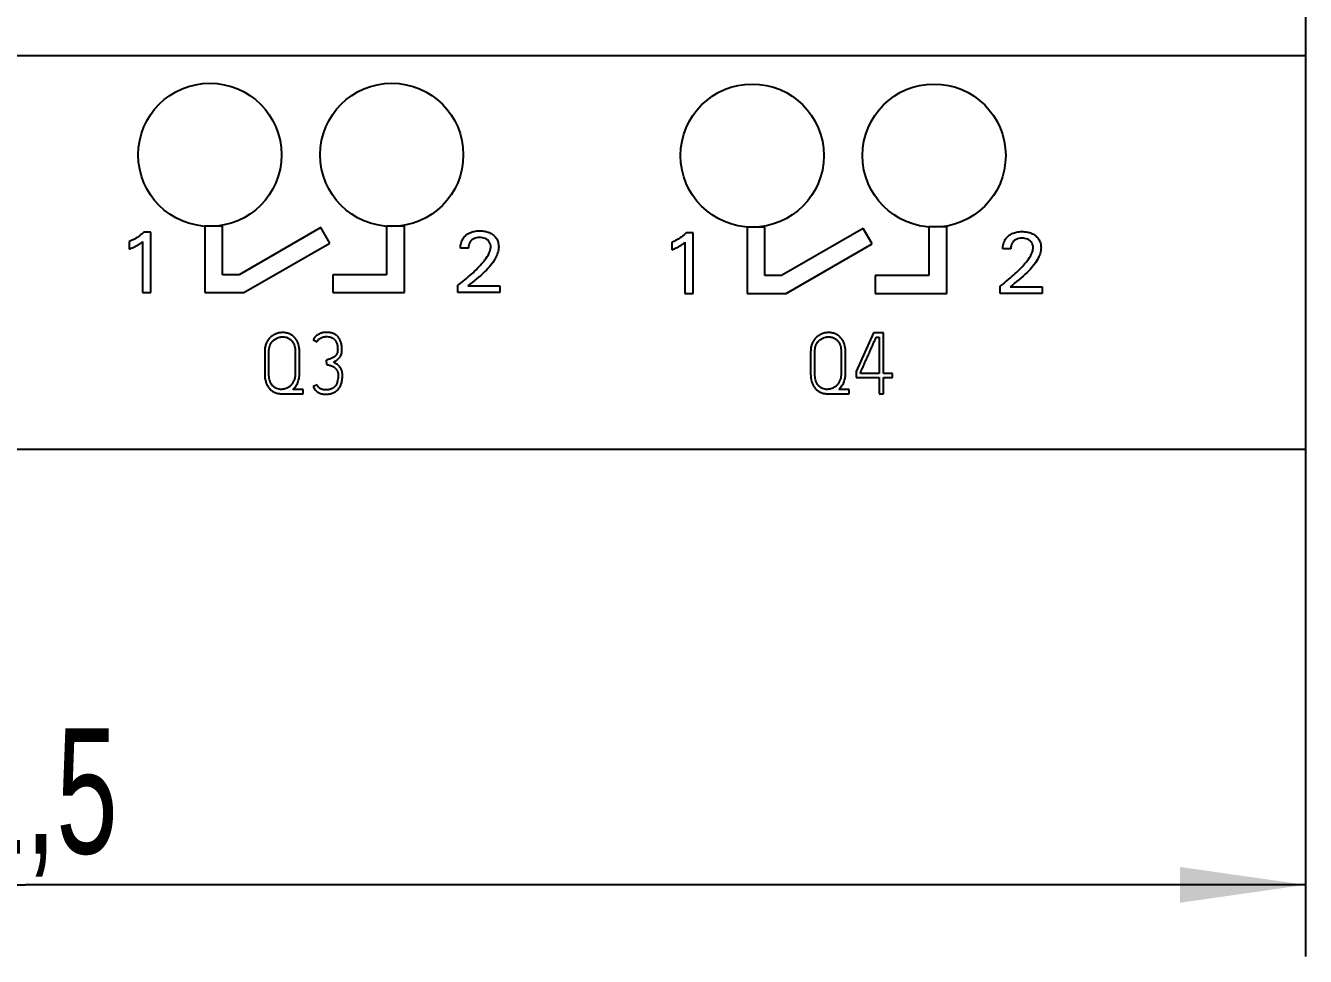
# Model space of a CAD drawing. Extents: x 0 to 420, y 0 to 297.
# Drawn here: x 126.9 to 162.65, y 131.57 to 157.58 of the extents above; entities that cross this region are included whole.
import ezdxf

# ---------------------------------------------------------------- set-up
doc = ezdxf.new("R2010")
doc.units = 0
doc.header["$LTSCALE"] = 23.1
for name, color, linetype in [('10000_FRONT', 7, 'CONTINUOUS'), ('10100_DIM_FRONT', 7, 'CONTINUOUS'), ('10500_FRONT_LABELING', 7, 'CONTINUOUS')]:
    doc.layers.add(name, color=color, linetype=linetype)
doc.styles.get("Standard").update_dxf_attribs({"font": 'txt', "width": 0.8})
doc.dimstyles.new('DIMSTYLE_1', dxfattribs={"dimtxt": 3.5, "dimasz": 3.5, "dimexe": 0.18, "dimexo": 0.0625, "dimgap": 0.09, "dimtad": 1, "dimtxsty": 'STANDARD', "dimcen": 0.09, "dimazin": 3, "dimtp": 0.05, "dimtm": 0.05, "dimtfac": 1, "dimtofl": 0, "dimtmove": 0, "dimatfit": 3, "dimtolj": 1})

# ---------------------------------------------------------------- blocks, each defined once
blk = doc.blocks.new('*D0')
at = {"layer": '10100_DIM_FRONT', "linetype": 'CONTINUOUS'}
for p, q in [((91.150413, 151.226808), (91.150413, 131.566912)), ((162.650413, 151.226808), (162.650413, 131.566912)), ((91.150413, 133.566912), (126.900413, 133.566912)), ((162.650413, 133.566912), (126.900413, 133.566912))]:
    blk.add_line(p, q, dxfattribs=at)
for points in [[(94.650413, 134.066912), (91.150413, 133.566912), (94.650413, 133.066912)], [(159.150413, 133.066912), (162.650413, 133.566912), (159.150413, 134.066912)]]:
    blk.add_solid(points, dxfattribs=at)
at = {"layer": '10100_DIM_FRONT', "linetype": 'CONTINUOUS', "width": 0.660714}
blk.add_text('71,5', height=3.5, dxfattribs=at).set_placement((123.456597, 134.441912))

msp = doc.modelspace()

# ---------------------------------------------------------------- linework, layer by layer
at = {"layer": '10000_FRONT', "color": 7, "linetype": 'CONTINUOUS'}
for p, q in [((162.65, 235.74), (162.65, 145.74)), ((91.15, 156.74), (162.65, 156.74)), ((131.904, 151.968), (131.904, 150.114)), ((132.401, 151.968), (131.904, 151.968)), ((132.401, 150.615), (132.401, 151.968)), ((136.982, 151.974), (136.982, 150.614)), ((137.482, 151.974), (136.982, 151.974)), ((137.482, 150.114), (137.482, 151.974)), ((147.054, 151.946), (147.054, 150.093)), ((147.55, 151.946), (147.054, 151.946)), ((147.55, 150.594), (147.55, 151.946)), ((152.131, 151.953), (152.131, 150.593)), ((152.631, 151.953), (152.131, 151.953)), ((152.631, 150.093), (152.631, 151.953)), ((135.151, 151.933), (132.867, 150.615)), ((135.401, 151.5), (135.151, 151.933)), ((150.301, 151.911), (148.016, 150.594)), ((150.551, 151.478), (150.301, 151.911)), ((132.999, 150.114), (135.401, 151.5)), ((148.149, 150.093), (150.551, 151.478)), ((132.867, 150.615), (132.401, 150.615)), ((135.482, 150.614), (135.482, 150.114)), ((136.982, 150.614), (135.482, 150.614)), ((148.016, 150.594), (147.55, 150.594)), ((150.632, 150.593), (150.632, 150.093)), ((152.131, 150.593), (150.632, 150.593)), ((131.904, 150.114), (132.999, 150.114)), ((135.482, 150.114), (137.482, 150.114)), ((147.054, 150.093), (148.149, 150.093)), ((150.632, 150.093), (152.631, 150.093)), ((91.15, 145.74), (162.65, 145.74))]:
    msp.add_line(p, q, dxfattribs=at)
for centre in [(132.048, 153.966), (137.128, 153.966), (147.198, 153.944), (152.278, 153.944)]:
    msp.add_circle(centre, 2, dxfattribs=at)
at = {"layer": '10500_FRONT_LABELING', "color": 7, "linetype": 'CONTINUOUS'}
for p, q in [((130.398, 151.806), (130.205, 151.806)), ((130.398, 150.116), (130.398, 151.806)), ((145.548, 151.784), (145.355, 151.784)), ((145.548, 150.094), (145.548, 151.784)), ((129.798, 151.544), (129.798, 151.332)), ((130.17, 151.543), (130.17, 150.116)), ((139.268, 151.357), (139.048, 151.357)), ((144.948, 151.523), (144.948, 151.311)), ((145.32, 151.522), (145.32, 150.094)), ((154.418, 151.335), (154.197, 151.335)), ((138.978, 150.116), (138.978, 150.319)), ((139.255, 150.301), (140.15, 150.301)), ((140.15, 150.301), (140.15, 150.116)), ((154.128, 150.094), (154.128, 150.297)), ((154.405, 150.279), (155.3, 150.279)), ((155.3, 150.279), (155.3, 150.094)), ((130.17, 150.116), (130.398, 150.116)), ((140.15, 150.116), (138.978, 150.116)), ((145.32, 150.094), (145.548, 150.094)), ((155.3, 150.094), (154.128, 150.094)), ((134.934, 148.792), (135.042, 148.738)), ((150.582, 148.99), (150.106, 147.915)), ((150.863, 148.99), (150.582, 148.99)), ((150.66, 148.873), (150.743, 148.873)), ((150.743, 148.873), (150.743, 147.859)), ((150.863, 147.859), (150.863, 148.99)), ((133.58, 148.476), (133.58, 147.833)), ((133.698, 147.833), (133.698, 148.476)), ((134.432, 148.476), (134.432, 147.847)), ((134.552, 147.847), (134.552, 148.476)), ((148.83, 148.476), (148.83, 147.833)), ((148.948, 147.833), (148.948, 148.476)), ((149.682, 148.476), (149.682, 147.847)), ((149.802, 147.847), (149.802, 148.476)), ((135.295, 148.226), (135.302, 148.109)), ((150.106, 147.915), (150.106, 147.741)), ((150.106, 147.741), (150.743, 147.741)), ((150.224, 147.859), (150.224, 147.889)), ((150.743, 147.859), (150.224, 147.859)), ((150.743, 147.741), (150.743, 147.29)), ((151.113, 147.859), (150.863, 147.859)), ((150.863, 147.29), (150.863, 147.741)), ((150.863, 147.741), (151.113, 147.741)), ((151.113, 147.741), (151.113, 147.859)), ((134.043, 147.29), (134.656, 147.29)), ((134.656, 147.411), (134.363, 147.411)), ((134.656, 147.29), (134.656, 147.411)), ((135.042, 147.543), (134.934, 147.493)), ((149.293, 147.29), (149.906, 147.29)), ((149.906, 147.411), (149.613, 147.411)), ((149.906, 147.29), (149.906, 147.411)), ((150.743, 147.29), (150.863, 147.29))]:
    msp.add_line(p, q, dxfattribs=at)
for points, knots in [([(130.205, 151.806), (130.166, 151.768), (130.083, 151.698), (129.947, 151.61), (129.849, 151.564), (129.798, 151.544)], [0, 0, 0, 0, 0.335376, 0.666733, 1, 1, 1, 1]), ([(138.978, 150.319), (139.044, 150.369), (139.172, 150.471), (139.355, 150.629), (139.544, 150.811), (139.718, 151.003), (139.852, 151.197), (139.902, 151.354), (139.889, 151.462), (139.858, 151.536), (139.806, 151.591), (139.741, 151.631), (139.665, 151.653), (139.581, 151.66), (139.496, 151.653), (139.417, 151.626), (139.352, 151.58), (139.303, 151.518), (139.274, 151.441), (139.268, 151.385), (139.268, 151.357)], [0, 0, 0, 0, 0.104116, 0.205085, 0.303144, 0.433178, 0.529839, 0.598022, 0.633057, 0.664801, 0.696393, 0.726886, 0.759247, 0.795227, 0.832181, 0.865789, 0.898315, 0.930542, 0.963549, 1, 1, 1, 1]), ([(139.048, 151.357), (139.047, 151.404), (139.058, 151.497), (139.11, 151.624), (139.197, 151.722), (139.308, 151.792), (139.439, 151.833), (139.581, 151.845), (139.721, 151.834), (139.848, 151.798), (139.959, 151.736), (140.05, 151.646), (140.105, 151.525), (140.13, 151.323), (140.019, 151.014), (139.709, 150.651), (139.41, 150.431), (139.255, 150.301)], [0, 0, 0, 0, 0.047634, 0.090966, 0.134024, 0.175852, 0.219839, 0.26854, 0.316048, 0.358805, 0.398874, 0.441275, 0.482994, 0.528552, 0.640457, 0.793497, 1, 1, 1, 1]), ([(145.355, 151.784), (145.316, 151.746), (145.233, 151.676), (145.096, 151.588), (144.998, 151.542), (144.948, 151.523)], [0, 0, 0, 0, 0.335376, 0.666733, 1, 1, 1, 1]), ([(154.128, 150.297), (154.194, 150.347), (154.322, 150.449), (154.504, 150.608), (154.693, 150.789), (154.868, 150.981), (155.002, 151.175), (155.052, 151.332), (155.039, 151.44), (155.008, 151.514), (154.956, 151.569), (154.891, 151.609), (154.814, 151.632), (154.73, 151.638), (154.645, 151.631), (154.567, 151.604), (154.502, 151.558), (154.452, 151.496), (154.423, 151.42), (154.418, 151.364), (154.418, 151.335)], [0, 0, 0, 0, 0.104116, 0.205085, 0.303144, 0.433178, 0.529839, 0.598022, 0.633057, 0.664801, 0.696393, 0.726886, 0.759247, 0.795227, 0.832181, 0.865789, 0.898315, 0.930542, 0.963549, 1, 1, 1, 1]), ([(154.197, 151.335), (154.197, 151.382), (154.207, 151.475), (154.26, 151.602), (154.347, 151.7), (154.458, 151.771), (154.588, 151.812), (154.73, 151.823), (154.87, 151.812), (154.998, 151.777), (155.109, 151.714), (155.199, 151.624), (155.255, 151.503), (155.28, 151.301), (155.169, 150.993), (154.859, 150.629), (154.56, 150.409), (154.405, 150.279)], [0, 0, 0, 0, 0.047634, 0.090966, 0.134024, 0.175852, 0.219839, 0.26854, 0.316048, 0.358805, 0.398874, 0.441275, 0.482994, 0.528552, 0.640457, 0.793497, 1, 1, 1, 1]), ([(129.798, 151.332), (129.833, 151.346), (129.899, 151.373), (129.989, 151.418), (130.055, 151.457), (130.101, 151.489), (130.135, 151.514), (130.158, 151.533), (130.17, 151.543)], [0, 0, 0, 0, 0.263331, 0.496838, 0.701719, 0.791454, 0.890837, 1, 1, 1, 1]), ([(144.948, 151.311), (144.983, 151.324), (145.049, 151.352), (145.139, 151.396), (145.204, 151.435), (145.25, 151.467), (145.285, 151.493), (145.308, 151.512), (145.32, 151.522)], [0, 0, 0, 0, 0.263331, 0.496838, 0.701719, 0.791454, 0.890837, 1, 1, 1, 1]), ([(134.552, 148.476), (134.552, 148.543), (134.543, 148.608), (134.518, 148.687), (134.512, 148.703), (134.499, 148.734), (134.492, 148.749), (134.476, 148.778), (134.467, 148.792), (134.453, 148.812), (134.448, 148.819), (134.438, 148.832), (134.433, 148.839), (134.405, 148.871), (134.381, 148.893), (134.341, 148.923), (134.327, 148.932), (134.298, 148.949), (134.283, 148.956), (134.237, 148.976), (134.205, 148.986), (134.156, 148.995), (134.139, 148.997), (134.106, 149), (134.089, 149), (134.055, 148.999), (134.039, 148.998), (134.005, 148.994), (133.989, 148.991), (133.94, 148.98), (133.908, 148.969), (133.87, 148.953), (133.862, 148.949), (133.847, 148.941), (133.84, 148.938), (133.818, 148.925), (133.804, 148.916), (133.777, 148.897), (133.764, 148.887), (133.745, 148.871), (133.739, 148.865), (133.727, 148.853), (133.721, 148.847), (133.692, 148.817), (133.673, 148.79), (133.647, 148.748), (133.639, 148.733), (133.624, 148.703), (133.618, 148.688), (133.607, 148.657), (133.602, 148.641), (133.594, 148.609), (133.59, 148.592), (133.585, 148.56), (133.583, 148.543), (133.581, 148.51), (133.58, 148.493), (133.58, 148.476)], [0, 0, 0, 0, 0.125, 0.125, 0.15625, 0.15625, 0.1875, 0.1875, 0.21875, 0.21875, 0.234375, 0.234375, 0.25, 0.25, 0.3125, 0.3125, 0.34375, 0.34375, 0.375, 0.375, 0.4375, 0.4375, 0.46875, 0.46875, 0.5, 0.5, 0.53125, 0.53125, 0.5625, 0.5625, 0.625, 0.625, 0.640625, 0.640625, 0.65625, 0.65625, 0.6875, 0.6875, 0.71875, 0.71875, 0.734375, 0.734375, 0.75, 0.75, 0.8125, 0.8125, 0.84375, 0.84375, 0.875, 0.875, 0.90625, 0.90625, 0.9375, 0.9375, 0.96875, 0.96875, 1, 1, 1, 1]), ([(133.698, 148.476), (133.698, 148.502), (133.7, 148.527), (133.707, 148.577), (133.713, 148.601), (133.726, 148.638), (133.731, 148.65), (133.741, 148.673), (133.747, 148.684), (133.76, 148.706), (133.767, 148.716), (133.782, 148.737), (133.79, 148.747), (133.816, 148.776), (133.835, 148.792), (133.866, 148.815), (133.876, 148.822), (133.899, 148.834), (133.91, 148.84), (133.945, 148.856), (133.969, 148.864), (134.007, 148.872), (134.02, 148.875), (134.045, 148.878), (134.058, 148.879), (134.083, 148.88), (134.096, 148.88), (134.121, 148.878), (134.134, 148.876), (134.172, 148.87), (134.197, 148.863), (134.231, 148.848), (134.243, 148.842), (134.265, 148.829), (134.276, 148.822), (134.296, 148.807), (134.306, 148.798), (134.324, 148.781), (134.333, 148.771), (134.358, 148.742), (134.371, 148.72), (134.389, 148.686), (134.394, 148.675), (134.403, 148.651), (134.407, 148.639), (134.418, 148.603), (134.423, 148.578), (134.43, 148.528), (134.432, 148.502), (134.432, 148.476)], [0, 0, 0, 0, 0.0625, 0.0625, 0.125, 0.125, 0.15625, 0.15625, 0.1875, 0.1875, 0.21875, 0.21875, 0.25, 0.25, 0.3125, 0.3125, 0.34375, 0.34375, 0.375, 0.375, 0.4375, 0.4375, 0.46875, 0.46875, 0.5, 0.5, 0.53125, 0.53125, 0.5625, 0.5625, 0.625, 0.625, 0.65625, 0.65625, 0.6875, 0.6875, 0.71875, 0.71875, 0.75, 0.75, 0.8125, 0.8125, 0.84375, 0.84375, 0.875, 0.875, 0.9375, 0.9375, 1, 1, 1, 1]), ([(135.497, 148.172), (135.513, 148.18), (135.528, 148.188), (135.557, 148.205), (135.572, 148.214), (135.593, 148.228), (135.6, 148.233), (135.613, 148.243), (135.62, 148.248), (135.633, 148.26), (135.639, 148.265), (135.651, 148.278), (135.657, 148.284), (135.674, 148.304), (135.684, 148.318), (135.697, 148.34), (135.701, 148.347), (135.708, 148.363), (135.712, 148.371), (135.721, 148.395), (135.726, 148.411), (135.733, 148.444), (135.735, 148.461), (135.738, 148.496), (135.738, 148.513), (135.738, 148.547), (135.737, 148.564), (135.734, 148.615), (135.729, 148.649), (135.718, 148.699), (135.714, 148.716), (135.704, 148.748), (135.698, 148.764), (135.684, 148.795), (135.676, 148.811), (135.662, 148.833), (135.658, 148.84), (135.648, 148.854), (135.643, 148.861), (135.626, 148.881), (135.615, 148.893), (135.596, 148.911), (135.589, 148.916), (135.576, 148.927), (135.569, 148.932), (135.533, 148.956), (135.502, 148.971), (135.461, 148.984), (135.453, 148.987), (135.436, 148.991), (135.411, 148.997), (135.368, 149.003), (135.334, 149.004), (135.299, 149.005), (135.282, 149.004), (135.23, 149.001), (135.197, 148.995), (135.156, 148.983), (135.147, 148.981), (135.131, 148.975), (135.123, 148.972), (135.099, 148.961), (135.069, 148.945), (135.041, 148.925), (135.021, 148.909), (135.014, 148.903), (135.002, 148.891), (134.996, 148.885), (134.978, 148.866), (134.968, 148.852), (134.954, 148.831), (134.949, 148.823), (134.941, 148.808), (134.937, 148.8), (134.934, 148.792)], [0, 0, 0, 0, 0.03125, 0.03125, 0.0625, 0.0625, 0.078125, 0.078125, 0.09375, 0.09375, 0.109375, 0.109375, 0.125, 0.125, 0.15625, 0.15625, 0.171875, 0.171875, 0.1875, 0.1875, 0.21875, 0.21875, 0.25, 0.25, 0.28125, 0.28125, 0.3125, 0.3125, 0.375, 0.375, 0.40625, 0.40625, 0.4375, 0.4375, 0.46875, 0.46875, 0.484375, 0.484375, 0.5, 0.5, 0.53125, 0.53125, 0.546875, 0.546875, 0.5625, 0.5625, 0.625, 0.625, 0.640625, 0.640625, 0.65625, 0.6875, 0.71875, 0.71875, 0.75, 0.75, 0.8125, 0.8125, 0.828125, 0.828125, 0.84375, 0.84375, 0.875, 0.90625, 0.90625, 0.921875, 0.921875, 0.9375, 0.9375, 0.96875, 0.96875, 0.984375, 0.984375, 1, 1, 1, 1]), ([(135.042, 148.738), (135.049, 148.751), (135.056, 148.763), (135.071, 148.786), (135.08, 148.797), (135.099, 148.817), (135.11, 148.826), (135.133, 148.843), (135.145, 148.85), (135.17, 148.862), (135.184, 148.867), (135.211, 148.876), (135.224, 148.879), (135.252, 148.883), (135.266, 148.885), (135.294, 148.887), (135.309, 148.887), (135.351, 148.886), (135.379, 148.883), (135.413, 148.875), (135.42, 148.873), (135.434, 148.868), (135.44, 148.866), (135.46, 148.858), (135.473, 148.852), (135.491, 148.84), (135.496, 148.836), (135.507, 148.827), (135.513, 148.823), (135.528, 148.808), (135.538, 148.798), (135.551, 148.781), (135.555, 148.775), (135.563, 148.764), (135.574, 148.746), (135.583, 148.727), (135.593, 148.701), (135.598, 148.687), (135.605, 148.66), (135.608, 148.646), (135.615, 148.605), (135.617, 148.577), (135.618, 148.535), (135.618, 148.521), (135.617, 148.493), (135.616, 148.479), (135.611, 148.451), (135.607, 148.438), (135.598, 148.411), (135.591, 148.399), (135.58, 148.381), (135.576, 148.375), (135.568, 148.364), (135.563, 148.358), (135.549, 148.343), (135.539, 148.333), (135.517, 148.315), (135.505, 148.307), (135.481, 148.293), (135.469, 148.286), (135.443, 148.274), (135.43, 148.269), (135.403, 148.26), (135.39, 148.255), (135.349, 148.243), (135.322, 148.234), (135.295, 148.226)], [0, 0, 0, 0, 0.03125, 0.03125, 0.0625, 0.0625, 0.09375, 0.09375, 0.125, 0.125, 0.15625, 0.15625, 0.1875, 0.1875, 0.21875, 0.21875, 0.25, 0.25, 0.3125, 0.3125, 0.328125, 0.328125, 0.34375, 0.34375, 0.375, 0.375, 0.390625, 0.390625, 0.40625, 0.40625, 0.4375, 0.4375, 0.453125, 0.453125, 0.46875, 0.5, 0.5, 0.53125, 0.53125, 0.5625, 0.5625, 0.625, 0.625, 0.65625, 0.65625, 0.6875, 0.6875, 0.71875, 0.71875, 0.75, 0.75, 0.765625, 0.765625, 0.78125, 0.78125, 0.8125, 0.8125, 0.84375, 0.84375, 0.875, 0.875, 0.90625, 0.90625, 0.9375, 0.9375, 1, 1, 1, 1]), ([(149.802, 148.476), (149.802, 148.543), (149.793, 148.608), (149.768, 148.687), (149.762, 148.703), (149.749, 148.734), (149.742, 148.749), (149.726, 148.778), (149.717, 148.792), (149.703, 148.812), (149.698, 148.819), (149.688, 148.832), (149.683, 148.839), (149.655, 148.871), (149.631, 148.893), (149.591, 148.923), (149.577, 148.932), (149.548, 148.949), (149.533, 148.956), (149.487, 148.976), (149.455, 148.986), (149.406, 148.995), (149.389, 148.997), (149.356, 149), (149.339, 149), (149.305, 148.999), (149.289, 148.998), (149.255, 148.994), (149.239, 148.991), (149.19, 148.98), (149.158, 148.969), (149.12, 148.953), (149.112, 148.949), (149.097, 148.941), (149.09, 148.938), (149.068, 148.925), (149.054, 148.916), (149.027, 148.897), (149.014, 148.887), (148.995, 148.871), (148.989, 148.865), (148.977, 148.853), (148.971, 148.847), (148.942, 148.817), (148.923, 148.79), (148.897, 148.748), (148.889, 148.733), (148.874, 148.703), (148.868, 148.688), (148.857, 148.657), (148.852, 148.641), (148.844, 148.609), (148.84, 148.592), (148.835, 148.56), (148.833, 148.543), (148.831, 148.51), (148.83, 148.493), (148.83, 148.476)], [0, 0, 0, 0, 0.125, 0.125, 0.15625, 0.15625, 0.1875, 0.1875, 0.21875, 0.21875, 0.234375, 0.234375, 0.25, 0.25, 0.3125, 0.3125, 0.34375, 0.34375, 0.375, 0.375, 0.4375, 0.4375, 0.46875, 0.46875, 0.5, 0.5, 0.53125, 0.53125, 0.5625, 0.5625, 0.625, 0.625, 0.640625, 0.640625, 0.65625, 0.65625, 0.6875, 0.6875, 0.71875, 0.71875, 0.734375, 0.734375, 0.75, 0.75, 0.8125, 0.8125, 0.84375, 0.84375, 0.875, 0.875, 0.90625, 0.90625, 0.9375, 0.9375, 0.96875, 0.96875, 1, 1, 1, 1]), ([(148.948, 148.476), (148.948, 148.502), (148.95, 148.527), (148.957, 148.577), (148.963, 148.601), (148.976, 148.638), (148.981, 148.65), (148.991, 148.673), (148.997, 148.684), (149.01, 148.706), (149.017, 148.716), (149.032, 148.737), (149.04, 148.747), (149.066, 148.776), (149.085, 148.792), (149.116, 148.815), (149.126, 148.822), (149.149, 148.834), (149.16, 148.84), (149.195, 148.856), (149.219, 148.864), (149.257, 148.872), (149.27, 148.875), (149.295, 148.878), (149.308, 148.879), (149.333, 148.88), (149.346, 148.88), (149.371, 148.878), (149.384, 148.876), (149.422, 148.87), (149.447, 148.863), (149.481, 148.848), (149.493, 148.842), (149.515, 148.829), (149.526, 148.822), (149.546, 148.807), (149.556, 148.798), (149.574, 148.781), (149.583, 148.771), (149.608, 148.742), (149.621, 148.72), (149.639, 148.686), (149.644, 148.675), (149.653, 148.651), (149.657, 148.639), (149.668, 148.603), (149.673, 148.578), (149.68, 148.528), (149.682, 148.502), (149.682, 148.476)], [0, 0, 0, 0, 0.0625, 0.0625, 0.125, 0.125, 0.15625, 0.15625, 0.1875, 0.1875, 0.21875, 0.21875, 0.25, 0.25, 0.3125, 0.3125, 0.34375, 0.34375, 0.375, 0.375, 0.4375, 0.4375, 0.46875, 0.46875, 0.5, 0.5, 0.53125, 0.53125, 0.5625, 0.5625, 0.625, 0.625, 0.65625, 0.65625, 0.6875, 0.6875, 0.71875, 0.71875, 0.75, 0.75, 0.8125, 0.8125, 0.84375, 0.84375, 0.875, 0.875, 0.9375, 0.9375, 1, 1, 1, 1]), ([(150.224, 147.889), (150.229, 147.899), (150.233, 147.91), (150.242, 147.93), (150.247, 147.94), (150.261, 147.971), (150.27, 147.991), (150.298, 148.053), (150.316, 148.094), (150.352, 148.176), (150.37, 148.217), (150.407, 148.299), (150.425, 148.339), (150.461, 148.421), (150.48, 148.462), (150.516, 148.544), (150.534, 148.585), (150.57, 148.667), (150.588, 148.708), (150.615, 148.77), (150.624, 148.79), (150.642, 148.831), (150.651, 148.852), (150.66, 148.873)], [0, 0, 0, 0, 0.03125, 0.03125, 0.0625, 0.0625, 0.125, 0.125, 0.25, 0.25, 0.375, 0.375, 0.5, 0.5, 0.625, 0.625, 0.75, 0.75, 0.875, 0.875, 0.9375, 0.9375, 1, 1, 1, 1]), ([(134.934, 147.493), (134.941, 147.477), (134.949, 147.461), (134.967, 147.43), (134.976, 147.415), (134.993, 147.394), (134.999, 147.388), (135.011, 147.375), (135.018, 147.368), (135.038, 147.351), (135.053, 147.341), (135.076, 147.327), (135.084, 147.323), (135.1, 147.315), (135.108, 147.311), (135.133, 147.301), (135.15, 147.296), (135.185, 147.287), (135.202, 147.284), (135.229, 147.281), (135.238, 147.28), (135.256, 147.279), (135.265, 147.279), (135.31, 147.278), (135.346, 147.28), (135.398, 147.287), (135.416, 147.291), (135.442, 147.298), (135.451, 147.3), (135.468, 147.306), (135.477, 147.309), (135.502, 147.318), (135.518, 147.326), (135.541, 147.339), (135.549, 147.344), (135.564, 147.354), (135.572, 147.359), (135.607, 147.386), (135.632, 147.412), (135.659, 147.448), (135.664, 147.456), (135.674, 147.471), (135.687, 147.494), (135.699, 147.519), (135.712, 147.552), (135.718, 147.569), (135.728, 147.603), (135.733, 147.621), (135.743, 147.673), (135.748, 147.708), (135.751, 147.762), (135.752, 147.779), (135.752, 147.815), (135.752, 147.833), (135.749, 147.869), (135.746, 147.886), (135.741, 147.913), (135.738, 147.921), (135.733, 147.939), (135.73, 147.947), (135.721, 147.972), (135.713, 147.988), (135.7, 148.012), (135.695, 148.019), (135.684, 148.034), (135.679, 148.041), (135.661, 148.062), (135.649, 148.074), (135.621, 148.097), (135.606, 148.108), (135.576, 148.128), (135.561, 148.137), (135.529, 148.155), (135.513, 148.164), (135.497, 148.172)], [0, 0, 0, 0, 0.03125, 0.03125, 0.0625, 0.0625, 0.078125, 0.078125, 0.09375, 0.09375, 0.125, 0.125, 0.140625, 0.140625, 0.15625, 0.15625, 0.1875, 0.1875, 0.21875, 0.21875, 0.234375, 0.234375, 0.25, 0.25, 0.3125, 0.3125, 0.34375, 0.34375, 0.359375, 0.359375, 0.375, 0.375, 0.40625, 0.40625, 0.421875, 0.421875, 0.4375, 0.4375, 0.5, 0.5, 0.515625, 0.515625, 0.53125, 0.5625, 0.5625, 0.59375, 0.59375, 0.625, 0.625, 0.6875, 0.6875, 0.71875, 0.71875, 0.75, 0.75, 0.78125, 0.78125, 0.796875, 0.796875, 0.8125, 0.8125, 0.84375, 0.84375, 0.859375, 0.859375, 0.875, 0.875, 0.90625, 0.90625, 0.9375, 0.9375, 0.96875, 0.96875, 1, 1, 1, 1]), ([(135.302, 148.109), (135.331, 148.104), (135.359, 148.097), (135.415, 148.081), (135.443, 148.072), (135.482, 148.052), (135.495, 148.045), (135.52, 148.029), (135.532, 148.021), (135.554, 148.001), (135.564, 147.991), (135.583, 147.968), (135.592, 147.956), (135.603, 147.937), (135.606, 147.931), (135.612, 147.917), (135.615, 147.91), (135.623, 147.89), (135.626, 147.875), (135.63, 147.847), (135.631, 147.832), (135.632, 147.802), (135.632, 147.788), (135.63, 147.744), (135.626, 147.715), (135.619, 147.672), (135.616, 147.658), (135.609, 147.629), (135.605, 147.615), (135.591, 147.573), (135.579, 147.547), (135.555, 147.509), (135.545, 147.498), (135.525, 147.477), (135.514, 147.467), (135.497, 147.454), (135.491, 147.449), (135.478, 147.442), (135.471, 147.438), (135.452, 147.428), (135.438, 147.423), (135.417, 147.416), (135.41, 147.414), (135.395, 147.41), (135.374, 147.405), (135.337, 147.4), (135.308, 147.399), (135.278, 147.399), (135.263, 147.399), (135.234, 147.402), (135.219, 147.404), (135.19, 147.41), (135.176, 147.414), (135.148, 147.424), (135.135, 147.431), (135.117, 147.444), (135.111, 147.448), (135.1, 147.458), (135.095, 147.463), (135.08, 147.479), (135.071, 147.491), (135.055, 147.516), (135.048, 147.529), (135.042, 147.543)], [0, 0, 0, 0, 0.0625, 0.0625, 0.125, 0.125, 0.15625, 0.15625, 0.1875, 0.1875, 0.21875, 0.21875, 0.25, 0.25, 0.265625, 0.265625, 0.28125, 0.28125, 0.3125, 0.3125, 0.34375, 0.34375, 0.375, 0.375, 0.4375, 0.4375, 0.46875, 0.46875, 0.5, 0.5, 0.5625, 0.5625, 0.59375, 0.59375, 0.625, 0.625, 0.640625, 0.640625, 0.65625, 0.65625, 0.6875, 0.6875, 0.703125, 0.703125, 0.71875, 0.75, 0.78125, 0.78125, 0.8125, 0.8125, 0.84375, 0.84375, 0.875, 0.875, 0.90625, 0.90625, 0.921875, 0.921875, 0.9375, 0.9375, 0.96875, 0.96875, 1, 1, 1, 1]), ([(133.58, 147.833), (133.58, 147.766), (133.588, 147.7), (133.612, 147.62), (133.617, 147.604), (133.629, 147.573), (133.636, 147.558), (133.65, 147.529), (133.658, 147.514), (133.671, 147.493), (133.675, 147.486), (133.685, 147.472), (133.69, 147.465), (133.715, 147.432), (133.737, 147.407), (133.776, 147.375), (133.79, 147.365), (133.818, 147.347), (133.847, 147.331), (133.878, 147.319), (133.91, 147.308), (133.926, 147.304), (133.975, 147.293), (134.009, 147.29), (134.043, 147.29)], [0, 0, 0, 0, 0.25, 0.25, 0.3125, 0.3125, 0.375, 0.375, 0.4375, 0.4375, 0.46875, 0.46875, 0.5, 0.5, 0.625, 0.625, 0.6875, 0.6875, 0.75, 0.8125, 0.8125, 0.875, 0.875, 1, 1, 1, 1]), ([(134.432, 147.847), (134.432, 147.82), (134.43, 147.794), (134.425, 147.755), (134.422, 147.742), (134.417, 147.717), (134.413, 147.704), (134.401, 147.666), (134.391, 147.642), (134.373, 147.607), (134.366, 147.596), (134.352, 147.574), (134.344, 147.563), (134.319, 147.532), (134.301, 147.513), (134.27, 147.488), (134.26, 147.481), (134.238, 147.466), (134.226, 147.459), (134.191, 147.441), (134.166, 147.431), (134.128, 147.421), (134.115, 147.418), (134.089, 147.413), (134.076, 147.412), (134.049, 147.411), (134.036, 147.41), (134.017, 147.411), (134.01, 147.412), (133.997, 147.413), (133.99, 147.414), (133.957, 147.42), (133.926, 147.429), (133.896, 147.443), (133.884, 147.449), (133.878, 147.452), (133.861, 147.463), (133.84, 147.478), (133.82, 147.496), (133.802, 147.515), (133.793, 147.525), (133.769, 147.556), (133.755, 147.579), (133.738, 147.614), (133.733, 147.627), (133.724, 147.651), (133.72, 147.664), (133.71, 147.702), (133.706, 147.728), (133.7, 147.78), (133.698, 147.806), (133.698, 147.833)], [0, 0, 0, 0, 0.0625, 0.0625, 0.09375, 0.09375, 0.125, 0.125, 0.1875, 0.1875, 0.21875, 0.21875, 0.25, 0.25, 0.3125, 0.3125, 0.34375, 0.34375, 0.375, 0.375, 0.4375, 0.4375, 0.46875, 0.46875, 0.5, 0.5, 0.53125, 0.53125, 0.546875, 0.546875, 0.5625, 0.5625, 0.625, 0.640625, 0.640625, 0.65625, 0.65625, 0.6875, 0.71875, 0.71875, 0.75, 0.75, 0.8125, 0.8125, 0.84375, 0.84375, 0.875, 0.875, 0.9375, 0.9375, 1, 1, 1, 1]), ([(134.363, 147.411), (134.379, 147.424), (134.394, 147.438), (134.422, 147.468), (134.435, 147.484), (134.452, 147.509), (134.458, 147.517), (134.469, 147.534), (134.475, 147.543), (134.49, 147.57), (134.499, 147.588), (134.515, 147.626), (134.522, 147.645), (134.534, 147.684), (134.538, 147.704), (134.549, 147.765), (134.552, 147.806), (134.552, 147.847)], [0, 0, 0, 0, 0.125, 0.125, 0.25, 0.25, 0.3125, 0.3125, 0.375, 0.375, 0.5, 0.5, 0.625, 0.625, 0.75, 0.75, 1, 1, 1, 1]), ([(148.83, 147.833), (148.83, 147.766), (148.838, 147.7), (148.862, 147.62), (148.867, 147.604), (148.879, 147.573), (148.886, 147.558), (148.9, 147.529), (148.908, 147.514), (148.921, 147.493), (148.925, 147.486), (148.935, 147.472), (148.94, 147.465), (148.965, 147.432), (148.987, 147.407), (149.026, 147.375), (149.04, 147.365), (149.068, 147.347), (149.097, 147.331), (149.128, 147.319), (149.16, 147.308), (149.176, 147.304), (149.225, 147.293), (149.259, 147.29), (149.293, 147.29)], [0, 0, 0, 0, 0.25, 0.25, 0.3125, 0.3125, 0.375, 0.375, 0.4375, 0.4375, 0.46875, 0.46875, 0.5, 0.5, 0.625, 0.625, 0.6875, 0.6875, 0.75, 0.8125, 0.8125, 0.875, 0.875, 1, 1, 1, 1]), ([(149.682, 147.847), (149.682, 147.82), (149.68, 147.794), (149.675, 147.755), (149.672, 147.742), (149.667, 147.717), (149.663, 147.704), (149.651, 147.666), (149.641, 147.642), (149.623, 147.607), (149.616, 147.596), (149.602, 147.574), (149.594, 147.563), (149.569, 147.532), (149.551, 147.513), (149.52, 147.488), (149.51, 147.481), (149.488, 147.466), (149.476, 147.459), (149.441, 147.441), (149.416, 147.431), (149.378, 147.421), (149.365, 147.418), (149.339, 147.413), (149.326, 147.412), (149.299, 147.411), (149.286, 147.41), (149.267, 147.411), (149.26, 147.412), (149.247, 147.413), (149.24, 147.414), (149.207, 147.42), (149.176, 147.429), (149.146, 147.443), (149.134, 147.449), (149.128, 147.452), (149.111, 147.463), (149.09, 147.478), (149.07, 147.496), (149.052, 147.515), (149.043, 147.525), (149.019, 147.556), (149.005, 147.579), (148.988, 147.614), (148.983, 147.627), (148.974, 147.651), (148.97, 147.664), (148.96, 147.702), (148.956, 147.728), (148.95, 147.78), (148.948, 147.806), (148.948, 147.833)], [0, 0, 0, 0, 0.0625, 0.0625, 0.09375, 0.09375, 0.125, 0.125, 0.1875, 0.1875, 0.21875, 0.21875, 0.25, 0.25, 0.3125, 0.3125, 0.34375, 0.34375, 0.375, 0.375, 0.4375, 0.4375, 0.46875, 0.46875, 0.5, 0.5, 0.53125, 0.53125, 0.546875, 0.546875, 0.5625, 0.5625, 0.625, 0.640625, 0.640625, 0.65625, 0.65625, 0.6875, 0.71875, 0.71875, 0.75, 0.75, 0.8125, 0.8125, 0.84375, 0.84375, 0.875, 0.875, 0.9375, 0.9375, 1, 1, 1, 1]), ([(149.613, 147.411), (149.629, 147.424), (149.644, 147.438), (149.672, 147.468), (149.685, 147.484), (149.702, 147.509), (149.708, 147.517), (149.719, 147.534), (149.725, 147.543), (149.74, 147.57), (149.749, 147.588), (149.765, 147.626), (149.772, 147.645), (149.784, 147.684), (149.788, 147.704), (149.799, 147.765), (149.802, 147.806), (149.802, 147.847)], [0, 0, 0, 0, 0.125, 0.125, 0.25, 0.25, 0.3125, 0.3125, 0.375, 0.375, 0.5, 0.5, 0.625, 0.625, 0.75, 0.75, 1, 1, 1, 1])]:
    msp.add_open_spline(points, degree=3, knots=knots, dxfattribs=at)

# ---------------------------------------------------------------- dimensions: what is measured, and where the dimension line sits
at = {"layer": '10100_DIM_FRONT', "linetype": 'CONTINUOUS'}
dim = msp.add_linear_dim(base=(162.65, 133.567), p1=(91.15, 151.227), p2=(162.65, 151.227), text='71,5', dimstyle='DIMSTYLE_1', dxfattribs=at)
dim.commit()
dim.dimension.update_dxf_attribs({"geometry": '*D0', "text_midpoint": (128.082, 136.192), "dimtype": 160})

doc.saveas('drawing.dxf')
